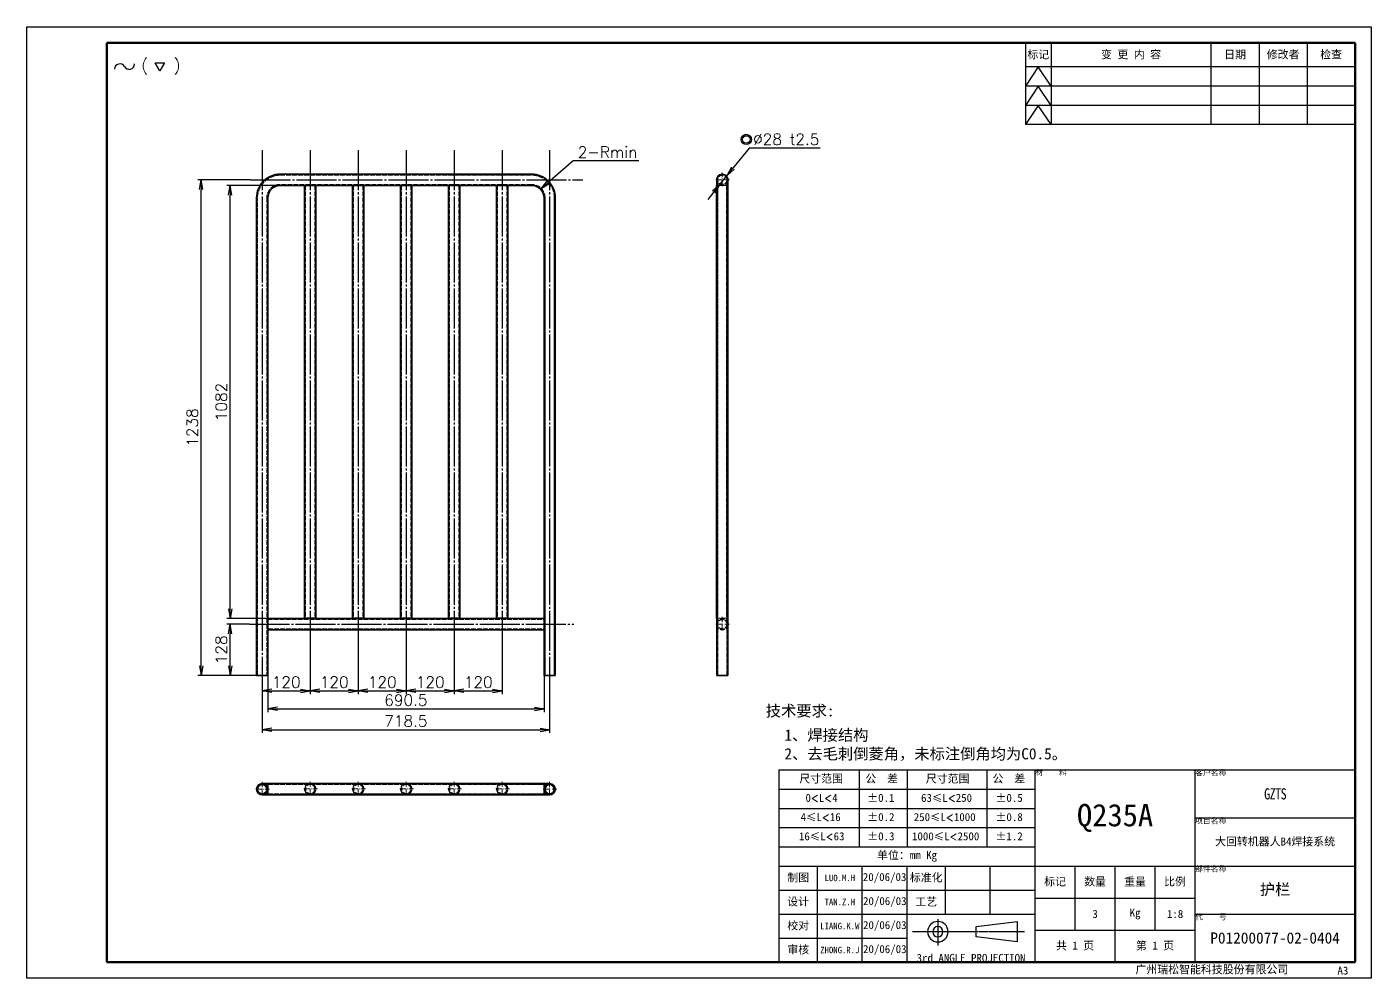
# Model space of a CAD drawing. Header units: millimetres. Extents: x -73083 to 81340, y -6859 to 6812.
# Drawn here: x 29747 to 33107, y -6850 to -4474 of the extents above; entities that cross this region are included whole.
import ezdxf

# ---------------------------------------------------------------- set-up
doc = ezdxf.new("R2010")
doc.units = ezdxf.units.MM
for name, pattern in [('AM_ISO02W050', [7.5, 6, -1.5]), ('AM_ISO08W050', [18, 12, -1.5, 3, -1.5]), ('CENTER-HOKUTO', [23, 20, -1, 1, -1]), ('DASHDOT', [18.5, 12, -3, 0.5, -3]), ('DASHED', [15, 12, -3])]:
    doc.linetypes.add(name, pattern=pattern)
doc.layers.add('A3', color=7, linetype='Continuous', plot=False)
for name, color, linetype, lineweight in [('AM_7', 2, 'AM_ISO08W050', 25), ('AM_HID', 1, 'AM_ISO02W050', 25), ('AM_VIS', 7, 'Continuous', 50), ('SOLID LINE', 7, 'Continuous', 30)]:
    doc.layers.add(name, color=color, linetype=linetype, lineweight=lineweight)
doc.layers.add('title_frame', color=7, linetype='Continuous')
doc.layers.add('word_dim', color=253, linetype='Continuous')
doc.styles.get("Standard").update_dxf_attribs({"font": 'romans.shx', "bigfont": 'bigfont.shx'})
doc.dimstyles.new('RS-1-8', dxfattribs={"dimscale": 8, "dimtxt": 3.5, "dimasz": 3, "dimexe": 1, "dimexo": 0, "dimgap": 1, "dimtad": 3, "dimdsep": 46, "dimtxsty": 'Standard', "dimblk1": 'OPEN', "dimblk2": 'OPEN', "dimsah": 1, "dimcen": 0, "dimclrd": 256, "dimclre": 256, "dimclrt": 3, "dimadec": 0, "dimazin": 0, "dimtfac": 1, "dimtmove": 0, "dimatfit": 3, "dimfxl": 0, "dimtolj": 1, "dimtzin": 0, "dimarcsym": 0})
doc.dimstyles.new('RS-1-8$3', dxfattribs={"dimscale": 8, "dimtxt": 3.5, "dimasz": 3, "dimexe": 1, "dimexo": 0, "dimgap": 1, "dimtad": 3, "dimtoh": 1, "dimdsep": 46, "dimtxsty": 'Standard', "dimblk1": 'OPEN', "dimblk2": 'OPEN', "dimsah": 1, "dimcen": 0, "dimclrd": 256, "dimclre": 256, "dimclrt": 3, "dimadec": 0, "dimazin": 0, "dimtfac": 1, "dimtmove": 0, "dimatfit": 3, "dimfxl": 0, "dimtolj": 1, "dimtzin": 0, "dimarcsym": 0})
doc.dimstyles.new('RS-1-8$4', dxfattribs={"dimscale": 8, "dimtxt": 3.5, "dimasz": 3, "dimexe": 1, "dimexo": 0, "dimgap": 1, "dimtad": 3, "dimtoh": 1, "dimdsep": 46, "dimtxsty": 'Standard', "dimblk1": 'OPEN', "dimblk2": 'OPEN', "dimsah": 1, "dimcen": 0, "dimclrd": 256, "dimclre": 256, "dimclrt": 3, "dimadec": 0, "dimazin": 0, "dimtfac": 1, "dimtmove": 0, "dimatfit": 3, "dimfxl": 0, "dimtolj": 1, "dimtzin": 0, "dimarcsym": 0})

# ---------------------------------------------------------------- blocks, each defined once
blk = doc.blocks.new('shiage0')
at = {"layer": 'word_dim', "color": 3, "linetype": 'Continuous'}
for centre, start, end in [((1.69, 0), 30, 180), ((4.61, 1.69), 210, 0)]:
    blk.add_arc(centre, 1.69, start, end, dxfattribs=at)
blk = doc.blocks.new('12')
at = {"layer": 'title_frame', "color": 3, "linetype": 'Continuous'}
blk.add_lwpolyline([(20.46, 3.03), (19.01, 5.53), (21.9, 5.53)], close=True, dxfattribs=at)
blk.add_blockref('shiage0', (6.23, 3.56), dxfattribs=at)
blk.add_text('(   )', height=3.5, dxfattribs=at).set_placement((14.64, 3.08))
blk = doc.blocks.new('_Open')
at = {"color": 0, "lineweight": -2}
for p, q in [((-1, 0.17), (0, 0)), ((-1, -0.17), (0, 0)), ((0, 0), (-1, 0))]:
    blk.add_line(p, q, dxfattribs=at)
blk = doc.blocks.new('*D442')
at = {"layer": 'DEFPOINTS', "color": 0, "ltscale": 5}
for p in [(30334.8, -6114.2), (31053.3, -6114.2), (31053.3, -6230)]:
    blk.add_point(p, dxfattribs=at)
at = {"layer": 'word_dim', "lineweight": -2, "ltscale": 5}
for p, q in [((30334.8, -6114.2), (30334.8, -6238)), ((31053.3, -6114.2), (31053.3, -6238)), ((30358.8, -6230), (31029.3, -6230))]:
    blk.add_line(p, q, dxfattribs=at)
at = {"layer": 'word_dim', "lineweight": -2, "ltscale": 5, "xscale": 24, "yscale": 24, "zscale": 24, "rotation": 180}
blk.add_blockref('_Open', (30334.8, -6230), dxfattribs=at)
at = {"layer": 'word_dim', "lineweight": -2, "ltscale": 5, "xscale": 24, "yscale": 24, "zscale": 24}
blk.add_blockref('_Open', (31053.3, -6230), dxfattribs=at)
at = {"layer": 'word_dim', "color": 3, "ltscale": 5, "insert": (30694, -6208), "char_height": 28, "attachment_point": 5}
blk.add_mtext('\\A1;718.5', dxfattribs=at)
blk = doc.blocks.new('*D443')
at = {"layer": 'DEFPOINTS', "color": 0, "ltscale": 5}
for p in [(30182.3, -4856.2), (30305.7, -4856.2), (30320.8, -6094.2)]:
    blk.add_point(p, dxfattribs=at)
at = {"layer": 'word_dim', "lineweight": -2, "ltscale": 5}
for p, q in [((30305.7, -4856.2), (30174.3, -4856.2)), ((30182.3, -6070.2), (30182.3, -4880.2)), ((30320.8, -6094.2), (30174.3, -6094.2))]:
    blk.add_line(p, q, dxfattribs=at)
at = {"layer": 'word_dim', "lineweight": -2, "ltscale": 5, "xscale": 24, "yscale": 24, "zscale": 24}
for p, rotation in [((30182.3, -4856.2), 90), ((30182.3, -6094.2), 270)]:
    blk.add_blockref('_Open', p, dxfattribs=dict(at, rotation=rotation))
at = {"layer": 'word_dim', "color": 3, "ltscale": 5, "insert": (30160.3, -5475.2), "char_height": 28, "attachment_point": 5, "rotation": 90}
blk.add_mtext('\\A1;1238', dxfattribs=at)
blk = doc.blocks.new('*D444')
at = {"layer": 'DEFPOINTS', "color": 0, "ltscale": 5}
for p in [(30254.5, -5966.2), (30303.4, -5966.2), (30320.8, -6094.2)]:
    blk.add_point(p, dxfattribs=at)
at = {"layer": 'word_dim', "lineweight": -2, "ltscale": 5}
for p, q in [((30303.4, -5966.2), (30246.5, -5966.2)), ((30254.5, -6070.2), (30254.5, -5990.2)), ((30320.8, -6094.2), (30246.5, -6094.2))]:
    blk.add_line(p, q, dxfattribs=at)
at = {"layer": 'word_dim', "lineweight": -2, "ltscale": 5, "xscale": 24, "yscale": 24, "zscale": 24}
for p, rotation in [((30254.5, -5966.2), 90), ((30254.5, -6094.2), 270)]:
    blk.add_blockref('_Open', p, dxfattribs=dict(at, rotation=rotation))
at = {"layer": 'word_dim', "color": 3, "ltscale": 5, "insert": (30232.5, -6030.2), "char_height": 28, "attachment_point": 5, "rotation": 90}
blk.add_mtext('\\A1;128', dxfattribs=at)
blk = doc.blocks.new('*D445')
at = {"layer": 'DEFPOINTS', "color": 0, "ltscale": 5}
for p in [(30348.8, -6094.2), (31039.3, -6094.2), (31039.3, -6177.9)]:
    blk.add_point(p, dxfattribs=at)
at = {"layer": 'word_dim', "lineweight": -2, "ltscale": 5}
for p, q in [((30348.8, -6094.2), (30348.8, -6185.9)), ((31039.3, -6094.2), (31039.3, -6185.9)), ((30372.8, -6177.9), (31015.3, -6177.9))]:
    blk.add_line(p, q, dxfattribs=at)
at = {"layer": 'word_dim', "lineweight": -2, "ltscale": 5, "xscale": 24, "yscale": 24, "zscale": 24, "rotation": 180}
blk.add_blockref('_Open', (30348.8, -6177.9), dxfattribs=at)
at = {"layer": 'word_dim', "lineweight": -2, "ltscale": 5, "xscale": 24, "yscale": 24, "zscale": 24}
blk.add_blockref('_Open', (31039.3, -6177.9), dxfattribs=at)
at = {"layer": 'word_dim', "color": 3, "ltscale": 5, "insert": (30694, -6155.9), "char_height": 28, "attachment_point": 5}
blk.add_mtext('\\A1;690.5', dxfattribs=at)
blk = doc.blocks.new('*D446')
at = {"layer": 'DEFPOINTS', "color": 0, "ltscale": 5}
for p in [(30454.8, -5971.2), (30334.8, -6114.2), (30454.8, -6132.8)]:
    blk.add_point(p, dxfattribs=at)
at = {"layer": 'word_dim', "lineweight": -2, "ltscale": 5}
for p, q in [((30454.8, -5971.2), (30454.8, -6140.8)), ((30334.8, -6114.2), (30334.8, -6140.8)), ((30358.8, -6132.8), (30430.8, -6132.8))]:
    blk.add_line(p, q, dxfattribs=at)
at = {"layer": 'word_dim', "lineweight": -2, "ltscale": 5, "xscale": 24, "yscale": 24, "zscale": 24, "rotation": 180}
blk.add_blockref('_Open', (30334.8, -6132.8), dxfattribs=at)
at = {"layer": 'word_dim', "lineweight": -2, "ltscale": 5, "xscale": 24, "yscale": 24, "zscale": 24}
blk.add_blockref('_Open', (30454.8, -6132.8), dxfattribs=at)
at = {"layer": 'word_dim', "color": 3, "ltscale": 5, "insert": (30394.8, -6110.8), "char_height": 28, "attachment_point": 5}
blk.add_mtext('\\A1;120', dxfattribs=at)
blk = doc.blocks.new('*D447')
at = {"layer": 'DEFPOINTS', "color": 0, "ltscale": 5}
for p in [(30454.8, -5971.2), (30574.8, -5966.2), (30574.8, -6132.8)]:
    blk.add_point(p, dxfattribs=at)
at = {"layer": 'word_dim', "lineweight": -2, "ltscale": 5}
for p, q in [((30454.8, -5971.2), (30454.8, -6140.8)), ((30574.8, -5966.2), (30574.8, -6140.8)), ((30478.8, -6132.8), (30550.8, -6132.8))]:
    blk.add_line(p, q, dxfattribs=at)
at = {"layer": 'word_dim', "lineweight": -2, "ltscale": 5, "xscale": 24, "yscale": 24, "zscale": 24, "rotation": 180}
blk.add_blockref('_Open', (30454.8, -6132.8), dxfattribs=at)
at = {"layer": 'word_dim', "lineweight": -2, "ltscale": 5, "xscale": 24, "yscale": 24, "zscale": 24}
blk.add_blockref('_Open', (30574.8, -6132.8), dxfattribs=at)
at = {"layer": 'word_dim', "color": 3, "ltscale": 5, "insert": (30514.8, -6110.8), "char_height": 28, "attachment_point": 5}
blk.add_mtext('\\A1;120', dxfattribs=at)
blk = doc.blocks.new('*D448')
at = {"layer": 'DEFPOINTS', "color": 0, "ltscale": 5}
for p in [(30574.8, -5971.2), (30694.8, -5971.2), (30694.8, -6132.8)]:
    blk.add_point(p, dxfattribs=at)
at = {"layer": 'word_dim', "lineweight": -2, "ltscale": 5}
for p, q in [((30574.8, -5971.2), (30574.8, -6140.8)), ((30694.8, -5971.2), (30694.8, -6140.8)), ((30598.8, -6132.8), (30670.8, -6132.8))]:
    blk.add_line(p, q, dxfattribs=at)
at = {"layer": 'word_dim', "lineweight": -2, "ltscale": 5, "xscale": 24, "yscale": 24, "zscale": 24, "rotation": 180}
blk.add_blockref('_Open', (30574.8, -6132.8), dxfattribs=at)
at = {"layer": 'word_dim', "lineweight": -2, "ltscale": 5, "xscale": 24, "yscale": 24, "zscale": 24}
blk.add_blockref('_Open', (30694.8, -6132.8), dxfattribs=at)
at = {"layer": 'word_dim', "color": 3, "ltscale": 5, "insert": (30634.8, -6110.8), "char_height": 28, "attachment_point": 5}
blk.add_mtext('\\A1;120', dxfattribs=at)
blk = doc.blocks.new('*D449')
at = {"layer": 'DEFPOINTS', "color": 0, "ltscale": 5}
for p in [(30694.8, -5971.2), (30814.8, -5971.2), (30814.8, -6132.8)]:
    blk.add_point(p, dxfattribs=at)
at = {"layer": 'word_dim', "lineweight": -2, "ltscale": 5}
for p, q in [((30694.8, -5971.2), (30694.8, -6140.8)), ((30814.8, -5971.2), (30814.8, -6140.8)), ((30718.8, -6132.8), (30790.8, -6132.8))]:
    blk.add_line(p, q, dxfattribs=at)
at = {"layer": 'word_dim', "lineweight": -2, "ltscale": 5, "xscale": 24, "yscale": 24, "zscale": 24, "rotation": 180}
blk.add_blockref('_Open', (30694.8, -6132.8), dxfattribs=at)
at = {"layer": 'word_dim', "lineweight": -2, "ltscale": 5, "xscale": 24, "yscale": 24, "zscale": 24}
blk.add_blockref('_Open', (30814.8, -6132.8), dxfattribs=at)
at = {"layer": 'word_dim', "color": 3, "ltscale": 5, "insert": (30754.8, -6110.8), "char_height": 28, "attachment_point": 5}
blk.add_mtext('\\A1;120', dxfattribs=at)
blk = doc.blocks.new('*D450')
at = {"layer": 'DEFPOINTS', "color": 0, "ltscale": 5}
for p in [(30814.8, -5971.2), (30934.8, -5971.2), (30934.8, -6132.8)]:
    blk.add_point(p, dxfattribs=at)
at = {"layer": 'word_dim', "lineweight": -2, "ltscale": 5}
for p, q in [((30814.8, -5971.2), (30814.8, -6140.8)), ((30934.8, -5971.2), (30934.8, -6140.8)), ((30838.8, -6132.8), (30910.8, -6132.8))]:
    blk.add_line(p, q, dxfattribs=at)
at = {"layer": 'word_dim', "lineweight": -2, "ltscale": 5, "xscale": 24, "yscale": 24, "zscale": 24, "rotation": 180}
blk.add_blockref('_Open', (30814.8, -6132.8), dxfattribs=at)
at = {"layer": 'word_dim', "lineweight": -2, "ltscale": 5, "xscale": 24, "yscale": 24, "zscale": 24}
blk.add_blockref('_Open', (30934.8, -6132.8), dxfattribs=at)
at = {"layer": 'word_dim', "color": 3, "ltscale": 5, "insert": (30874.8, -6110.8), "char_height": 28, "attachment_point": 5}
blk.add_mtext('\\A1;120', dxfattribs=at)
blk = doc.blocks.new('*D451')
at = {"layer": 'DEFPOINTS', "color": 0, "ltscale": 5}
for p in [(31004.8, -4901.1), (31030.2, -4879.3)]:
    blk.add_point(p, dxfattribs=at)
at = {"layer": 'word_dim', "lineweight": -2, "ltscale": 5}
for p, q in [((31112, -4809.1), (31048.4, -4863.6)), ((31276, -4809.1), (31112, -4809.1))]:
    blk.add_line(p, q, dxfattribs=at)
at = {"layer": 'word_dim', "lineweight": -2, "ltscale": 5, "xscale": 24, "yscale": 24, "zscale": 24, "rotation": 220.637170508724}
blk.add_blockref('_Open', (31030.2, -4879.3), dxfattribs=at)
at = {"layer": 'word_dim', "color": 3, "ltscale": 5, "insert": (31198, -4787.1), "char_height": 28, "attachment_point": 5}
blk.add_mtext('\\A1;{\\Fromans,bigfont|c134;2-Rmin}', dxfattribs=at)
blk = doc.blocks.new('*D452')
at = {"layer": 'DEFPOINTS', "color": 0, "linetype": 'Continuous', "ltscale": 5}
for p in [(31478.8, -4867.8), (31496.4, -4846)]:
    blk.add_point(p, dxfattribs=at)
at = {"layer": 'word_dim', "linetype": 'Continuous', "lineweight": -2, "ltscale": 5}
for p, q in [((31551.6, -4777.1), (31511.4, -4827.2)), ((31729.7, -4777.1), (31551.6, -4777.1)), ((31478.8, -4867.8), (31496.4, -4846)), ((31463.8, -4886.5), (31448.8, -4905.2))]:
    blk.add_line(p, q, dxfattribs=at)
at = {"layer": 'word_dim', "linetype": 'Continuous', "lineweight": -2, "ltscale": 5, "xscale": 24, "yscale": 24, "zscale": 24}
for p, rotation in [((31496.4, -4846), 231.2568683288804), ((31478.8, -4867.8), 51.25686832888045)]:
    blk.add_blockref('_Open', p, dxfattribs=dict(at, rotation=rotation))
at = {"layer": 'word_dim', "color": 3, "linetype": 'Continuous', "ltscale": 5, "insert": (31644.7, -4755.1), "char_height": 28, "attachment_point": 5}
blk.add_mtext('\\A1;∅28 t2.5', dxfattribs=at)
blk = doc.blocks.new('*D453')
at = {"layer": 'DEFPOINTS', "color": 0, "ltscale": 5}
for p in [(30254.5, -4870.2), (30440.8, -4870.2), (30348.8, -5952.2)]:
    blk.add_point(p, dxfattribs=at)
at = {"layer": 'word_dim', "lineweight": -2, "ltscale": 5}
for p, q in [((30440.8, -4870.2), (30246.5, -4870.2)), ((30254.5, -5928.2), (30254.5, -4894.2)), ((30348.8, -5952.2), (30246.5, -5952.2))]:
    blk.add_line(p, q, dxfattribs=at)
at = {"layer": 'word_dim', "lineweight": -2, "ltscale": 5, "xscale": 24, "yscale": 24, "zscale": 24}
for p, rotation in [((30254.5, -4870.2), 90), ((30254.5, -5952.2), 270)]:
    blk.add_blockref('_Open', p, dxfattribs=dict(at, rotation=rotation))
at = {"layer": 'word_dim', "color": 3, "ltscale": 5, "insert": (30232.5, -5411.2), "char_height": 28, "attachment_point": 5, "rotation": 90}
blk.add_mtext('\\A1;1082', dxfattribs=at)

msp = doc.modelspace()

# ---------------------------------------------------------------- linework, layer by layer
at = {"layer": 'A3', "linetype": 'Continuous'}
msp.add_lwpolyline([(29746.62135, -4474.23226), (33106.62135, -4474.23226), (33106.62135, -6850.23226), (29746.62135, -6850.23226)], close=True, dxfattribs=at)
at = {"layer": 'AM_7', "linetype": 'DASHDOT', "lineweight": 13}
for p, q in [((31484.83943, -4837.97951), (31484.83943, -4874.37959)), ((31503.0395, -4856.17958), (31466.63948, -4856.17958)), ((31503.0395, -5966.17957), (31466.63948, -5966.17957)), ((31484.83943, -5947.97957), (31484.83943, -5984.37956)), ((30352.99855, -6378.48659), (30316.59855, -6378.48659)), ((30334.79855, -6360.28664), (30334.79855, -6396.68666)), ((30472.99751, -6377.84706), (30436.59755, -6377.84706)), ((30454.79753, -6359.64699), (30454.79753, -6396.04701)), ((30592.99751, -6377.84706), (30556.59755, -6377.84706)), ((30574.7975, -6359.64699), (30574.7975, -6396.04701)), ((30712.99751, -6377.84706), (30676.59755, -6377.84706)), ((30694.7975, -6359.64699), (30694.7975, -6396.04701)), ((30832.99751, -6377.84706), (30796.59755, -6377.84706)), ((30814.7975, -6359.64699), (30814.7975, -6396.04701)), ((30952.99751, -6377.84706), (30916.59749, -6377.84706)), ((30934.7975, -6359.64699), (30934.7975, -6396.04701)), ((31071.49855, -6378.48659), (31035.09852, -6378.48659)), ((31053.29854, -6360.28664), (31053.29854, -6396.68666))]:
    msp.add_line(p, q, dxfattribs=at)
at = {"layer": 'AM_HID', "linetype": 'DASHED', "lineweight": 13}
for p, q in [((30379.79854, -4844.67958), (30784.79854, -4844.67958)), ((30784.79854, -4867.67958), (30379.79854, -4867.67958)), ((30440.79753, -4870.17958), (30468.79753, -4870.17958)), ((30443.29753, -4870.17958), (30443.29753, -5951.17957)), ((30466.29753, -4870.17958), (30466.29753, -5951.17957)), ((30560.7975, -4870.17958), (30588.7975, -4870.17958)), ((30563.2975, -4870.17958), (30563.2975, -5951.17957)), ((30586.2975, -4870.17958), (30586.2975, -5951.17957)), ((30680.7975, -4870.17958), (30708.7975, -4870.17958)), ((30683.2975, -4870.17958), (30683.2975, -5951.17957)), ((30706.2975, -4870.17958), (30706.2975, -5951.17957)), ((31008.29854, -4842.17958), (30784.79854, -4842.17958)), ((30784.79854, -4844.67958), (31008.29854, -4844.67958)), ((31008.29854, -4844.67958), (30784.79854, -4844.67958)), ((31008.29854, -4867.67958), (30784.79854, -4867.67958)), ((30828.7975, -4870.17958), (30800.7975, -4870.17958)), ((30803.2975, -4870.17958), (30803.2975, -5951.17957)), ((30826.2975, -4870.17958), (30826.2975, -5951.17957)), ((30948.7975, -4870.17958), (30920.7975, -4870.17958)), ((30923.2975, -4870.17958), (30923.2975, -5951.17957)), ((30946.2975, -4870.17958), (30946.2975, -5951.17957)), ((31470.83943, -4901.17958), (31470.83943, -4870.15218)), ((31472.6999, -4870.17958), (31472.6999, -5951.17957)), ((31472.6999, -4870.17958), (31472.6999, -5951.17957)), ((31472.6999, -4870.17958), (31472.6999, -5951.17957)), ((31472.6999, -4870.17958), (31472.6999, -5951.17957)), ((31472.6999, -4870.17958), (31472.6999, -5951.17957)), ((31473.33943, -4856.17958), (31473.33943, -4901.17958)), ((31473.33943, -4901.17958), (31473.33943, -4856.20107)), ((31495.6999, -4870.17958), (31495.6999, -5951.17957)), ((31495.6999, -4870.17958), (31495.6999, -5951.17957)), ((31495.6999, -4870.17958), (31495.6999, -5951.17957)), ((31495.6999, -4870.17958), (31495.6999, -5951.17957)), ((31495.6999, -4870.17958), (31495.6999, -5951.17957)), ((31496.33943, -4856.17958), (31496.33943, -4901.17958)), ((31498.1999, -4870.17958), (31498.1999, -5951.17957)), ((31498.1999, -4870.17958), (31498.1999, -5951.17957)), ((31498.1999, -4870.17958), (31498.1999, -5951.17957)), ((31498.1999, -4870.17958), (31498.1999, -5951.17957)), ((31498.1999, -4870.17958), (31498.1999, -5951.17957)), ((31498.83943, -4901.17958), (31498.83943, -4856.17946)), ((30323.29855, -6094.17957), (30323.29855, -4901.17958)), ((30346.29855, -4901.17958), (30346.29855, -6094.17957)), ((31039.29854, -4901.17958), (31039.29854, -6094.17957)), ((31041.79854, -4901.17958), (31041.79854, -6094.17957)), ((31041.79854, -6094.17957), (31041.79854, -4901.17958)), ((31064.79854, -4901.17958), (31064.79854, -6094.17957)), ((31064.79854, -6094.17957), (31064.79854, -4901.17958)), ((31067.29854, -6094.17957), (31067.29854, -4901.17958)), ((31470.83943, -5951.17965), (31470.83943, -4901.17958)), ((31473.33943, -6094.17957), (31473.33943, -4901.17958)), ((31473.33943, -6094.17957), (31473.33943, -4901.17958)), ((31496.33943, -6094.17957), (31496.33943, -4901.17958)), ((31496.33943, -6094.17957), (31496.33943, -4901.17958)), ((31498.83943, -6094.17957), (31498.83943, -4901.17958)), ((30348.79855, -5977.67957), (30348.79855, -5954.67957)), ((30348.79855, -5954.67957), (30826.79854, -5954.67957)), ((30826.79854, -5977.67957), (30348.79855, -5977.67957)), ((30826.79854, -5954.67957), (31039.29854, -5954.67957)), ((30826.79854, -5977.67957), (31039.29854, -5977.67957)), ((31039.29854, -5980.17957), (31039.29854, -5952.17957)), ((30826.79854, -6366.98659), (30348.79855, -6366.98659)), ((30348.79857, -6364.48659), (30379.79854, -6364.48659)), ((30379.79854, -6364.48659), (30784.79854, -6364.48659)), ((30379.79854, -6366.98659), (30784.79854, -6366.98659)), ((31008.29854, -6364.48659), (30784.79854, -6364.48659)), ((31008.29854, -6366.98659), (30784.79854, -6366.98659)), ((31039.29854, -6366.98659), (30826.79854, -6366.98659)), ((31008.29854, -6364.48659), (31039.29854, -6364.48659)), ((31008.29854, -6366.98659), (31053.29854, -6366.98659)), ((30334.82002, -6389.98659), (30379.79854, -6389.98659)), ((30826.79854, -6389.98659), (30348.79855, -6389.98659)), ((30784.79854, -6389.98659), (30379.79854, -6389.98659)), ((31008.29854, -6389.98659), (30784.79854, -6389.98659)), ((31039.29854, -6389.98659), (30826.79854, -6389.98659)), ((31008.29854, -6389.98659), (31053.29854, -6389.98659))]:
    msp.add_line(p, q, dxfattribs=at)
at = {"layer": 'AM_HID', "linetype": 'DASHED', "lineweight": 13, "ltscale": 0.334012}
for p, q in [((31484.1999, -4870.17958), (31470.83943, -4870.17958)), ((31470.83943, -5951.17957), (31484.1999, -5951.17957))]:
    msp.add_line(p, q, dxfattribs=at)
at = {"layer": 'AM_HID', "linetype": 'DASHED', "lineweight": 13, "ltscale": 0.35}
for p, q in [((31498.1999, -4870.17958), (31484.1999, -4870.17958)), ((31484.1999, -5951.17957), (31498.1999, -5951.17957))]:
    msp.add_line(p, q, dxfattribs=at)
at = {"layer": 'AM_HID', "linetype": 'DASHED', "lineweight": 13, "ltscale": 0.2875}
msp.add_line((30348.79855, -6378.48659), (30348.79855, -6366.98659), dxfattribs=at)
at = {"layer": 'AM_HID', "linetype": 'DASHED', "lineweight": 13, "ltscale": 0.019095}
msp.add_line((30335.58334, -6389.95986), (30334.82002, -6389.98659), dxfattribs=at)
at = {"layer": 'AM_HID', "linetype": 'DASHED', "lineweight": 13}
for points in [[(31496.33943, -4901.17958), (31496.33943, -4857.2079), (31496.33943, -4856.20558), (31496.3127, -4855.39479)], [(30334.01376, -6367.01344), (30335.25659, -6366.98659), (30349.13475, -6366.98659), (30379.79854, -6366.98659)]]:
    msp.add_lwpolyline(points, dxfattribs=at)
for centre, radius in [((31484.83943, -4856.17958), 11.5), ((31484.83943, -5966.17957), 14), ((31484.83943, -5966.17957), 11.5), ((30454.79753, -6377.84706), 11.5), ((30574.7975, -6377.84706), 11.5), ((30694.7975, -6377.84706), 11.5), ((30814.7975, -6377.84706), 11.5), ((30934.7975, -6377.84706), 11.5)]:
    msp.add_circle(centre, radius, dxfattribs=at)
for centre, radius, start, end in [((30379.79854, -4901.17958), 56.5, 90.0000025, 180.00000501), ((30379.79854, -4901.17958), 33.5, 90.0000025, 180.00000501), ((31008.29854, -4901.17958), 59, 0, 90.0000025), ((31008.29854, -4901.17958), 56.5, 0, 90.0000025), ((31008.29854, -4901.17958), 56.5, 0, 90.0000025), ((31008.29854, -4901.17958), 33.5, 0, 90.0000025), ((31008.29854, -4901.17958), 33.5, 0, 90.0000025), ((31008.29854, -4901.17958), 31, 0, 90.0000025), ((31484.82124, -4856.1769), 13.98195, 179.63744491, 183.92914327), ((31484.83943, -4856.17958), 14, 180.00002231, 0.00001565), ((31484.54036, -4856.18849), 11.20087, 180.06432171, 183.97210516), ((30454.79753, -6377.84706), 14, 180.00000501, 72.61424775), ((30454.79753, -6377.84706), 14, 107.38575726, 180.00000501), ((30574.7975, -6377.84706), 14, 180.00000501, 72.61424775), ((30574.7975, -6377.84706), 14, 107.38575726, 180.00000501), ((30694.7975, -6377.84706), 14, 180.00000501, 72.61424775), ((30694.7975, -6377.84706), 14, 107.38575726, 180.00000501), ((30814.7975, -6377.84706), 14, 180.00000501, 72.61424775), ((30814.7975, -6377.84706), 14, 107.38575726, 180.00000501), ((30934.7975, -6377.84706), 14, 180.00000501, 72.61424775), ((30934.7975, -6377.84706), 14, 107.38575726, 180.00000501), ((30334.796, -6378.50844), 13.9784, 269.63977332, 273.9295351)]:
    msp.add_arc(centre, radius, start, end, dxfattribs=at)
at = {"layer": 'AM_VIS', "linetype": 'Continuous'}
for p, q in [((33066.62135, -4514.23226), (29946.62135, -4514.23226)), ((29946.62135, -6810.23226), (29946.62135, -4514.23226)), ((33066.62135, -6810.23226), (33066.62135, -4514.23226)), ((33066.62135, -6810.23226), (29946.62135, -6810.23226))]:
    msp.add_line(p, q, dxfattribs=at)
at = {"layer": 'AM_VIS', "lineweight": 35}
for p, q in [((30379.79854, -4842.17958), (30784.79854, -4842.17958)), ((30379.79854, -4870.17958), (30440.79753, -4870.17958)), ((30468.79753, -4870.17958), (30440.79753, -4870.17958)), ((30440.79753, -4870.17958), (30440.79753, -5951.17957)), ((30468.79753, -4870.17958), (30560.7975, -4870.17958)), ((30468.79753, -4870.17958), (30468.79753, -5951.17957)), ((30588.7975, -4870.17958), (30560.7975, -4870.17958)), ((30560.7975, -4870.17958), (30560.7975, -5951.17957)), ((30588.7975, -4870.17958), (30680.7975, -4870.17958)), ((30588.7975, -4870.17958), (30588.7975, -5951.17957)), ((30708.7975, -4870.17958), (30680.7975, -4870.17958)), ((30680.7975, -4870.17958), (30680.7975, -5951.17957)), ((30708.7975, -4870.17958), (30784.79854, -4870.17958)), ((30708.7975, -4870.17958), (30708.7975, -5951.17957)), ((30784.79854, -4842.17958), (31008.29854, -4842.17958)), ((30828.7975, -4870.17958), (30800.7975, -4870.17958)), ((30800.7975, -4870.17958), (30800.7975, -5951.17957)), ((30920.7975, -4870.17958), (30828.7975, -4870.17958)), ((30828.7975, -4870.17958), (30828.7975, -5951.17957)), ((30948.7975, -4870.17958), (30920.7975, -4870.17958)), ((30920.7975, -4870.17958), (30920.7975, -5951.17957)), ((31008.29854, -4870.17958), (30948.7975, -4870.17958)), ((30948.7975, -4870.17958), (30948.7975, -5951.17957)), ((31470.1999, -4870.17958), (31470.1999, -5951.17957)), ((31470.1999, -4870.17958), (31470.1999, -5951.17957)), ((31470.1999, -4870.17958), (31470.1999, -5951.17957)), ((31470.1999, -4870.17958), (31470.1999, -5951.17957)), ((31470.1999, -4870.17958), (31470.1999, -5951.17957)), ((31470.83943, -4856.17958), (31470.83943, -4901.17958)), ((31498.83943, -4856.17958), (31498.83943, -4901.17958)), ((30320.79855, -6094.17957), (30320.79855, -4901.17958)), ((30348.79855, -4901.17958), (30348.79855, -5711.17957)), ((31039.29854, -5952.17957), (31039.29854, -4901.17958)), ((31067.29854, -4901.17958), (31067.29854, -6094.17957)), ((31470.83943, -6094.17957), (31470.83943, -4901.17958)), ((31498.83943, -6094.17957), (31498.83943, -4901.17958)), ((30348.79855, -5713.67957), (30348.79855, -5738.67957)), ((30348.79855, -5741.17957), (30348.79855, -6094.17957)), ((31039.29854, -5952.17957), (30348.79855, -5952.17957)), ((30348.79855, -5980.17957), (30348.79855, -5959.46761)), ((31039.29854, -5980.17957), (30348.79855, -5980.17957)), ((30440.79753, -5951.17957), (30468.79753, -5951.17957)), ((30560.7975, -5951.17957), (30588.7975, -5951.17957)), ((30680.7975, -5951.17957), (30708.7975, -5951.17957)), ((30800.7975, -5951.17957), (30828.7975, -5951.17957)), ((30920.7975, -5951.17957), (30948.7975, -5951.17957)), ((31039.29854, -5959.46761), (31039.29854, -5980.17957)), ((31039.29854, -6094.17957), (31039.29854, -5980.17957)), ((31470.83943, -6094.17957), (31470.83943, -5951.17965)), ((30348.79855, -6094.17957), (30320.79855, -6094.17957)), ((31067.29854, -6094.17957), (31039.29854, -6094.17957)), ((31039.29854, -6364.48659), (30348.79855, -6364.48659)), ((31039.29854, -6364.48659), (31039.29854, -6390.77284)), ((30334.70813, -6392.48671), (30379.79854, -6392.48659)), ((31039.29854, -6392.48659), (30348.79855, -6392.48659)), ((30784.79854, -6392.48659), (30379.79854, -6392.48659)), ((31008.29854, -6392.48659), (30784.79854, -6392.48659)), ((31008.29854, -6392.48659), (31053.29854, -6392.48659))]:
    msp.add_line(p, q, dxfattribs=at)
at = {"layer": 'AM_VIS', "lineweight": 35, "ltscale": 0.399974}
msp.add_line((30800.7975, -4870.17958), (30784.79854, -4870.17958), dxfattribs=at)
at = {"layer": 'AM_VIS', "lineweight": 35, "ltscale": 0.015988}
for p, q in [((31470.83943, -4870.17958), (31470.1999, -4870.17958)), ((31470.1999, -5951.17957), (31470.83943, -5951.17957))]:
    msp.add_line(p, q, dxfattribs=at)
at = {"layer": 'AM_VIS', "lineweight": 35, "ltscale": 0.351595}
msp.add_line((31470.83943, -4870.15218), (31470.83943, -4856.0884), dxfattribs=at)
at = {"layer": 'AM_VIS', "lineweight": 35, "ltscale": 0.0625}
for p, q in [((30348.79855, -5711.17957), (30348.79855, -5713.67957)), ((30348.79855, -5738.67957), (30348.79855, -5741.17957))]:
    msp.add_line(p, q, dxfattribs=at)
at = {"layer": 'AM_VIS', "lineweight": 35, "ltscale": 0.182201}
for p, q in [((30348.79855, -5959.46761), (30348.79855, -5952.17957)), ((31039.29854, -5952.17957), (31039.29854, -5959.46761))]:
    msp.add_line(p, q, dxfattribs=at)
at = {"layer": 'AM_VIS', "lineweight": 35, "ltscale": 0.349939}
msp.add_line((31484.83699, -6094.17957), (31470.83943, -6094.17957), dxfattribs=at)
at = {"layer": 'AM_VIS', "lineweight": 35, "ltscale": 0.350061}
msp.add_line((31498.83943, -6094.17957), (31484.83699, -6094.17957), dxfattribs=at)
at = {"layer": 'AM_VIS', "lineweight": 35, "ltscale": 0.35}
for p, q in [((30348.79855, -6378.48659), (30348.79855, -6364.48659)), ((31039.29854, -6364.48659), (31053.29854, -6364.48659))]:
    msp.add_line(p, q, dxfattribs=at)
at = {"layer": 'AM_VIS', "lineweight": 35, "ltscale": 0.307156}
msp.add_line((30348.79855, -6390.77284), (30348.79855, -6378.48659), dxfattribs=at)
at = {"layer": 'AM_VIS', "lineweight": 35, "ltscale": 0.042844}
for p, q in [((30348.79855, -6392.48659), (30348.79855, -6390.77284)), ((31039.29854, -6390.77284), (31039.29854, -6392.48659))]:
    msp.add_line(p, q, dxfattribs=at)
at = {"layer": 'AM_VIS', "lineweight": 35}
msp.add_lwpolyline([(30333.84315, -6364.5193), (30335.07011, -6364.48659), (30342.39879, -6364.48659), (30348.79857, -6364.48659)], dxfattribs=at)
for centre, radius in [((30334.79855, -6378.48659), 14), ((30334.79855, -6378.48659), 11.5), ((31053.29854, -6378.48659), 14), ((31053.29854, -6378.48659), 11.5)]:
    msp.add_circle(centre, radius, dxfattribs=at)
for centre, radius, start, end in [((30379.79854, -4901.17958), 59, 90.0000025, 180.00000501), ((30379.79854, -4901.17958), 31, 90.0000025, 180.00000501), ((31008.29854, -4901.17958), 59, 0, 90.0000025), ((31008.29854, -4901.17958), 31, 0, 90.0000025), ((31484.83943, -4856.17958), 14, 0.00001565, 180.00002231), ((31484.47419, -4856.19057), 14.36521, 0.04457603, 3.85755979), ((30454.79753, -6377.84706), 14, 72.61424775, 107.38575726), ((30574.7975, -6377.84706), 14, 72.61424775, 107.38575726), ((30694.7975, -6377.84706), 14, 72.61424775, 107.38575726), ((30814.7975, -6377.84706), 14, 72.61424775, 107.38575726), ((30934.7975, -6377.84706), 14, 72.61424775, 107.38575726)]:
    msp.add_arc(centre, radius, start, end, dxfattribs=at)
at = {"layer": 'title_frame', "linetype": 'Continuous'}
for p, q in [((32242.62135, -4514.23226), (32242.62135, -4718.23226)), ((32306.62135, -4514.23226), (32306.62135, -4718.23226)), ((32706.62135, -4718.23226), (32706.62135, -4514.23226)), ((32826.62135, -4514.23226), (32826.62135, -4718.23226)), ((32946.62135, -4514.23226), (32946.62135, -4718.23226)), ((33066.62135, -4718.23226), (33066.62135, -4514.23226)), ((33066.62135, -4574.23226), (32242.62135, -4574.23226)), ((32274.62135, -4574.23226), (32242.62135, -4622.23226)), ((32306.62135, -4622.23226), (32274.62135, -4574.23226)), ((33066.62135, -4622.23226), (32242.62135, -4622.23226)), ((32274.62135, -4622.23226), (32242.62135, -4670.23226)), ((32306.62135, -4670.23226), (32274.62135, -4622.23226)), ((33066.62135, -4670.23226), (32242.62135, -4670.23226)), ((32274.62135, -4670.23226), (32242.62135, -4718.23226)), ((32306.62135, -4718.23226), (32274.62135, -4670.23226)), ((33066.62135, -4718.23226), (32242.62135, -4718.23226)), ((31626.62135, -6330.23226), (33066.62135, -6330.23226)), ((31626.62135, -6810.23226), (31626.62135, -6330.23226)), ((31826.62135, -6330.23226), (31826.62135, -6522.23226)), ((31946.62135, -6330.23226), (31946.62135, -6522.23226)), ((32146.62135, -6522.23226), (32146.62135, -6330.23226)), ((32266.62135, -6810.23226), (32266.62135, -6330.23226)), ((32666.62135, -6810.23226), (32666.62135, -6330.23226)), ((33066.62135, -6810.23226), (33066.62135, -6330.23226)), ((31626.62135, -6378.23226), (32266.62135, -6378.23226)), ((31626.62135, -6426.23226), (32266.62135, -6426.23226)), ((32666.62135, -6450.23226), (33066.62135, -6450.23226)), ((31626.62135, -6474.23226), (32266.62135, -6474.23226)), ((31626.62135, -6522.23226), (32266.62135, -6522.23226)), ((31626.62135, -6570.23226), (33066.62135, -6570.23226)), ((31722.62135, -6810.23226), (31722.62135, -6570.23226)), ((31722.62135, -6810.23226), (31722.62135, -6570.23226)), ((31834.62135, -6810.23226), (31834.62135, -6570.23226)), ((31834.62135, -6810.23226), (31834.62135, -6570.23226)), ((31946.62135, -6810.23226), (31946.62135, -6570.23226)), ((31946.62135, -6810.23226), (31946.62135, -6570.23226)), ((32042.62135, -6690.23226), (32042.62135, -6570.23226)), ((32154.62135, -6690.23226), (32154.62135, -6570.23226)), ((32366.62135, -6730.23226), (32366.62135, -6570.23226)), ((32466.62135, -6810.23226), (32466.62135, -6570.23226)), ((32566.62135, -6730.23226), (32566.62135, -6570.23226)), ((31626.62135, -6630.23226), (32266.62135, -6630.23226)), ((32266.62135, -6650.23226), (32666.62135, -6650.23226)), ((31626.62135, -6690.23226), (32266.62135, -6690.23226)), ((32666.62135, -6690.23226), (33066.62135, -6690.23226)), ((31626.62135, -6750.23226), (31946.62135, -6750.23226)), ((31626.62135, -6750.23226), (31946.62135, -6750.23226)), ((32266.62135, -6730.23226), (32666.62135, -6730.23226)), ((31626.62135, -6810.23226), (33066.62135, -6810.23226)), ((31626.62135, -6810.23226), (33066.62135, -6810.23226))]:
    msp.add_line(p, q, dxfattribs=at)
at = {"layer": 'title_frame', "color": 2, "linetype": 'CENTER-HOKUTO'}
for p, q in [((32023.69723, -6702.88491), (32023.69723, -6769.03531)), ((32240.54203, -6734.37291), (31960.47803, -6734.37291))]:
    msp.add_line(p, q, dxfattribs=at)
at = {"layer": 'title_frame', "color": 3, "linetype": 'Continuous'}
for p, q in [((32119.69723, -6721.57291), (32222.09723, -6708.77291)), ((32222.09723, -6708.77291), (32222.09723, -6759.97291)), ((32119.69723, -6747.17291), (32119.69723, -6721.57291)), ((32222.09723, -6759.97291), (32119.69723, -6747.17291))]:
    msp.add_line(p, q, dxfattribs=at)
for radius in [25.6, 12.8]:
    msp.add_arc((32023.69723, -6734.37291), radius, 0, 359.98938268, dxfattribs=at)
at = {"layer": 'word_dim', "color": 2, "linetype": 'CENTER-HOKUTO', "ltscale": 5}
for p, q in [((30334.79855, -4782.46318), (30334.79855, -6114.17957)), ((30454.79753, -4782.46318), (30454.79753, -5971.17957)), ((30574.7975, -4782.46318), (30574.7975, -5971.17957)), ((30694.7975, -4782.46318), (30694.7975, -5971.17957)), ((30814.7975, -4782.46318), (30814.7975, -5971.17957)), ((30934.7975, -4782.46318), (30934.7975, -5971.17957)), ((31053.29854, -4782.46318), (31053.29854, -6114.17957)), ((30305.73727, -4856.17958), (31136.07975, -4856.17958)), ((30303.38965, -5966.17957), (31114.08968, -5966.17957))]:
    msp.add_line(p, q, dxfattribs=at)
at = {"layer": 'word_dim', "linetype": 'Continuous', "ltscale": 5}
for radius in [12.77746, 9.38761]:
    msp.add_circle((31544.86771, -4755.32744), radius, dxfattribs=at)

# ---------------------------------------------------------------- block references
at = {"layer": 'word_dim', "color": 3, "linetype": 'Continuous', "ltscale": 5, "xscale": 8, "yscale": 8, "zscale": 8}
msp.add_blockref('12', (29915.60168, -4608.58294), dxfattribs=at)

# ---------------------------------------------------------------- texts
at = {"layer": 'SOLID LINE', "ltscale": 0.5}
for s, insert, char_height, width, attachment_point in [('\\pt120;{\\fSimHei|b0|i0|c134|p2;\\C3;标记}', (32274.62135, -4544.23226), 20, 64, 5), ('\\pt120;{\\fSimHei|b0|i0|c134|p2;\\C3;变 更 内 容}', (32506.62135, -4544.23226), 20, 400, 5), ('\\pt120;{\\fSimHei|b0|i0|c134|p2;\\C3;日期}', (32766.62135, -4544.23226), 20, 120, 5), ('\\pt120;{\\fSimHei|b0|i0|c134|p2;\\C3;修改者}', (32886.62135, -4544.23226), 20, 120, 5), ('\\pt120;{\\fSimHei|b0|i0|c134|p2;\\C3;检查}', (33006.62135, -4544.23226), 20, 120, 5), ('\\pt168;{\\fSimHei|b0|i0|c134|p2;\\C3;技术要求:}', (31593.42882, -6168.56079), 28, 240.4842079, 1), ('\\pt168;{\\fSimHei|b0|i0|c134|p2;\\C3;\\P1、焊接结构\\P2、去毛刺倒菱角，未标注倒角均为C0.5。}', (31640.22341, -6182.49045), 28, 892.7274818, 1), ('\\pt120;{\\fSimHei|b0|i0|c134|p2;\\C3;尺寸范围}', (31677.18105, -6342.00076), 20, 362.4121507, 1), ('\\pt120;{\\fSimHei|b0|i0|c134|p2;\\C3;公  差}', (31842.41098, -6342.00076), 20, 362.4121507, 1), ('\\pt120;{\\fSimHei|b0|i0|c134|p2;\\C3;尺寸范围}', (31993.56067, -6342.00076), 20, 362.4121507, 1), ('\\pt120;{\\fSimHei|b0|i0|c134|p2;\\C3;公  差}', (32160.26984, -6342.00076), 20, 362.4121507, 1), ('{\\fSimHei|b0|i0|c134|p2;\\C3;材    料}', (32266.62135, -6330.23226), 14, 400, 1), ('\\pt84;{\\fSimHei|b0|i0|c134|p2;\\C3;客户名称}', (32666.62135, -6330.23226), 14, 400, 1), ('{\\fSimHei|b0|i0|c134|p2;\\W0.8;\\T0.9;\\C3;GZTS}', (32866.62135, -6390.23226), 28, 400, 5), ('\\pt120;{\\fSimHei|b0|i0|c134|p2;\\C3;0\\Fromans,bigfont|c134;\\H0.9583x;<\\fSimHei|b0|i0|c134|p2;\\H1.044x;L\\Fromans,bigfont|c134;\\H0.9583x;<\\fSimHei|b0|i0|c134|p2;\\H1.044x;4}', (31692.8656, -6390.00076), 20, 362.4121507, 1), ('\\pt120;{\\fSimHei|b0|i0|c134|p2;\\C3;%%P0.1}', (31847.28008, -6390.00076), 20, 362.4121507, 1), ('\\pt120;{\\fSimHei|b0|i0|c134|p2;\\C3;63\\H0.9583x;≤\\H1.044x;L\\Fromans,bigfont|c134;\\H0.9579x;<\\fSimHei|b0|i0|c134|p2;\\H1.044x;250}', (31981.6908, -6390.00076), 20, 362.4121507, 1), ('\\pt120;{\\fSimHei|b0|i0|c134|p2;\\C3;%%P0.5}', (32167.84268, -6390.00076), 20, 362.4121507, 1), ('\\pt336;{\\fSimHei|b0|i0|c134|p2;\\C3;Q235A}', (32466.62135, -6450.23226), 56, 400, 5), ('\\pt120;{\\fSimHei|b0|i0|c134|p2;\\C3;4\\H0.9583x;≤\\H1.043x;L\\Fromans,bigfont|c134;\\H0.9588x;<\\fSimHei|b0|i0|c134|p2;\\H1.043x;16}', (31680.59347, -6438.00076), 20, 362.4121507, 1), ('\\pt120;{\\fSimHei|b0|i0|c134|p2;\\C3;%%P0.2}', (31847.28008, -6438.00076), 20, 362.4121507, 1), ('\\pt120;{\\fSimHei|b0|i0|c134|p2;\\C3;250\\H0.9583x;≤\\H1.044x;L\\Fromans,bigfont|c134;\\H0.9579x;<\\fSimHei|b0|i0|c134|p2;\\H1.044x;1000}', (31963.42968, -6438.00076), 20, 362.4121507, 1), ('\\pt120;{\\fSimHei|b0|i0|c134|p2;\\C3;%%P0.8}', (32167.84268, -6438.00076), 20, 362.4121507, 1), ('\\pt84;{\\fSimHei|b0|i0|c134|p2;\\C3;项目名称}', (32666.62135, -6450.23226), 14, 400, 1), ('\\pt120;{\\fSimHei|b0|i0|c134|p2;\\C3;%%P0.3}', (31847.28008, -6486.00076), 20, 362.4121507, 1), ('\\pt120;{\\fSimHei|b0|i0|c134|p2;\\C3;%%P1.2}', (32167.84268, -6486.00076), 20, 362.4121507, 1), ('\\pt120;{\\fSimHei|b0|i0|c134|p2;\\C3;16\\H0.9583x;≤\\H1.044x;L\\Fromans,bigfont|c134;\\H0.9579x;<\\fSimHei|b0|i0|c134|p2;\\H1.044x;63}', (31676.47308, -6486.00076), 20, 362.4121507, 1), ('{\\fSimHei|b0|i0|c134|p2;\\C3;大回转机器人B4焊接系统}', (32866.62135, -6510.23226), 20, 400, 5), ('\\pt120;{\\fSimHei|b0|i0|c134|p2;\\C3;单位：mm Kg}', (31946.62135, -6546.23226), 20, 640, 5), ('\\pt84;{\\fSimHei|b0|i0|c134|p2;\\C3;部件名称}', (32666.62135, -6570.23226), 14, 400, 1), ('\\pt120;{\\fSimHei|b0|i0|c134|p2;\\C3;制图}', (31674.62135, -6600.23226), 20, 96, 5), ('\\pt60;{\\fSimHei|b0|i0|c134|p2;\\C3;制图}', (31674.62135, -6600.23226), 20, 96, 5), ('\\pt288;{\\fSimHei|b0|i0|c134|p2;\\H0.8x;\\C3;LUO.M.H}', (31778.62135, -6600.23226), 20, 112, 5), ('\\pt60;{\\fSimHei|b0|i0|c134|p2;\\C3;20/06/03}', (31890.62135, -6600.23226), 20, 112, 5), ('\\pt120;{\\fSimHei|b0|i0|c134|p2;\\C3;标准化}', (31994.62135, -6600.23226), 20, 96, 5), ('\\pt120;{\\fSimHei|b0|i0|c134|p2;\\C3;标记}', (32316.62135, -6610.23226), 20, 100, 5), ('\\pt120;{\\fSimHei|b0|i0|c134|p2;\\C3;数量}', (32416.62135, -6610.23226), 20, 100, 5), ('\\pt120;{\\fSimHei|b0|i0|c134|p2;\\C3;重量}', (32516.62135, -6610.23226), 20, 100, 5), ('\\pt120;{\\fSimHei|b0|i0|c134|p2;\\C3;比例}', (32616.62135, -6610.23226), 20, 100, 5), ('{\\fSimHei|b0|i0|c134|p2;\\C3;护栏}', (32866.62135, -6630.23226), 28, 400, 5), ('\\pt120;{\\fSimHei|b0|i0|c134|p2;\\C3;设计}', (31674.62135, -6660.23226), 20, 96, 5), ('\\pt60;{\\fSimHei|b0|i0|c134|p2;\\C3;设计}', (31674.62135, -6660.23226), 20, 96, 5), ('\\pt288;{\\fSimHei|b0|i0|c134|p2;\\H0.8x;\\C3;TAN.Z.H}', (31778.62135, -6660.23226), 20, 112, 5), ('\\pt60;{\\fSimHei|b0|i0|c134|p2;\\C3;20/06/03}', (31891.02643, -6660.23226), 20, 111.1898286, 5), ('\\pt120;{\\fSimHei|b0|i0|c134|p2;\\C3;工艺}', (31994.62135, -6660.23226), 20, 96, 5), ('\\pt120;{\\fSimHei|b0|i0|c134|p2;\\C3;3}', (32416.62135, -6690.23226), 20, 100, 5), ('\\pt120;{\\fSimHei|b0|i0|c134|p2;\\C3;Kg}', (32516.62135, -6690.23226), 20, 100, 5), ('\\pt120;{\\fSimHei|b0|i0|c134|p2;\\C3;1:8}', (32616.62135, -6690.23226), 20, 100, 5), ('\\pt120;{\\fSimHei|b0|i0|c134|p2;\\C3;校对}', (31674.62135, -6720.23226), 20, 96, 5), ('\\pt60;{\\fSimHei|b0|i0|c134|p2;\\C3;校对}', (31674.62135, -6720.23226), 20, 96, 5), ('\\pt288;{\\fSimHei|b0|i0|c134|p2;\\H0.8x;\\C3;LIANG.K.W}', (31778.62135, -6720.23226), 20, 112, 5), ('\\pt60;{\\fSimHei|b0|i0|c134|p2;\\C3;20/06/03}', (31891.02643, -6720.23226), 20, 111.1898286, 5), ('\\pt84;{\\fSimHei|b0|i0|c134|p2;\\C3;代    号}', (32666.62135, -6690.23226), 14, 400, 1), ('{\\fSimHei|b0|i0|c134|p2;\\C3;P01200077-02-0404}', (32866.62135, -6750.23226), 28, 400, 5), ('\\pt120;{\\fSimHei|b0|i0|c134|p2;\\C3;审核}', (31674.62135, -6780.23226), 20, 96, 5), ('\\pt60;{\\fSimHei|b0|i0|c134|p2;\\C3;审核}', (31674.62135, -6780.23226), 20, 96, 5), ('\\pt288;{\\fSimHei|b0|i0|c134|p2;\\H0.8x;\\C3;ZHONG.R.J}', (31778.62135, -6780.23226), 20, 112, 5), ('\\pt60;{\\fSimHei|b0|i0|c134|p2;\\C3;20/06/03}', (31891.02643, -6780.23226), 20, 111.1898286, 5), ('\\pt120;{\\fSimHei|b0|i0|c134|p2;\\C3;共 1 页}', (32366.62135, -6770.23226), 20, 200, 5), ('\\pt120;{\\fSimHei|b0|i0|c134|p2;\\C3;第 1 页}', (32566.62135, -6770.23226), 20, 200, 5), ('{\\fSimHei|b0|i0|c134|p2;\\C3;3rd ANGLE PROJECTION}', (32106.62135, -6810.23226), 20, 320, 8), ('\\pt120;{\\fSimHei|b0|i0|c134|p2;\\C3;广州瑞松智能科技股份有限公司}', (32517.57026, -6818.51608), 20, 628.4944651, 1), ('\\pt120;{\\fSimHei|b0|i0|c134|p2;\\C3;A3}', (33022.53231, -6821.4115), 20, 628.4944651, 1)]:
    msp.add_mtext(s, dxfattribs=dict(at, insert=insert, char_height=char_height, width=width, attachment_point=attachment_point))
at = {"layer": 'SOLID LINE', "ltscale": 0.5, "insert": (31959.04009, -6486.00076), "char_height": 20, "width": 362.4121507, "attachment_point": 1, "line_spacing_factor": 0.72}
msp.add_mtext('\\pt120;{\\fSimHei|b0|i0|c134|p2;\\C3;1000\\H0.9583x;≤\\H1.044x;L\\Fromans,bigfont|c134;\\H0.9579x;<\\fSimHei|b0|i0|c134|p2;\\H1.044x;2500}', dxfattribs=at)

# ---------------------------------------------------------------- dimensions: what is measured, and where the dimension line sits
at = {"layer": 'word_dim', "linetype": 'Continuous', "ltscale": 5}
dim = msp.add_diameter_dim_2p(p1=(31478.84293, -4867.79372), p2=(31496.36617, -4845.95486), text='<> t2.5', dimstyle='RS-1-8$3', dxfattribs=at)
dim.commit()
dim.dimension.update_dxf_attribs({"geometry": '*D452', "text_midpoint": (31644.6574, -4777.12958), "dimtype": 163})
at = {"layer": 'word_dim', "ltscale": 5}
dim = msp.add_radius_dim(center=(31004.7974, -4901.0767), mpoint=(31030.21885, -4879.25927), text='{\\Fromans,bigfont|c134;2-Rmin}', dimstyle='RS-1-8$4', override={"dimtofl": 0}, dxfattribs=at)
dim.commit()
dim.dimension.update_dxf_attribs({"geometry": '*D451', "text_midpoint": (31197.95984, -4809.10673), "dimtype": 164})
for base, p1, p2, picture, middle in [((30182.25366, -4856.17958), (30320.79855, -6094.17957), (30305.73727, -4856.17958), '*D443', (30160.25366, -5475.17957)), ((30254.4693, -4870.17958), (30348.79855, -5952.17957), (30440.79753, -4870.17958), '*D453', (30232.4693, -5411.17957)), ((30254.4693, -5966.17957), (30320.79855, -6094.17957), (30303.38965, -5966.17957), '*D444', (30232.4693, -6030.17957))]:
    dim = msp.add_linear_dim(base=base, p1=p1, p2=p2, angle=90, dimstyle='RS-1-8', dxfattribs=at)
    dim.commit()
    dim.dimension.update_dxf_attribs({"geometry": picture, "text_midpoint": middle})
for base, p1, p2, picture, middle in [((30454.79753, -6132.77589), (30334.79855, -6114.17957), (30454.79753, -5971.17957), '*D446', (30394.79804, -6110.77589)), ((30574.7975, -6132.77589), (30454.79753, -5971.17957), (30574.7975, -5966.17957), '*D447', (30514.79751, -6110.77589)), ((30694.7975, -6132.77589), (30574.7975, -5971.17957), (30694.7975, -5971.17957), '*D448', (30634.7975, -6110.77589)), ((30814.7975, -6132.77589), (30694.7975, -5971.17957), (30814.7975, -5971.17957), '*D449', (30754.7975, -6110.77589)), ((30934.7975, -6132.77589), (30814.7975, -5971.17957), (30934.7975, -5971.17957), '*D450', (30874.7975, -6110.77589)), ((31053.29854, -6229.99711), (30334.79855, -6114.17957), (31053.29854, -6114.17957), '*D442', (30694.04854, -6207.99711)), ((31039.29854, -6177.89113), (30348.79855, -6094.17957), (31039.29854, -6094.17957), '*D445', (30694.04854, -6155.89113))]:
    dim = msp.add_linear_dim(base=base, p1=p1, p2=p2, dimstyle='RS-1-8', dxfattribs=at)
    dim.commit()
    dim.dimension.update_dxf_attribs({"geometry": picture, "text_midpoint": middle})

doc.saveas('drawing.dxf')
